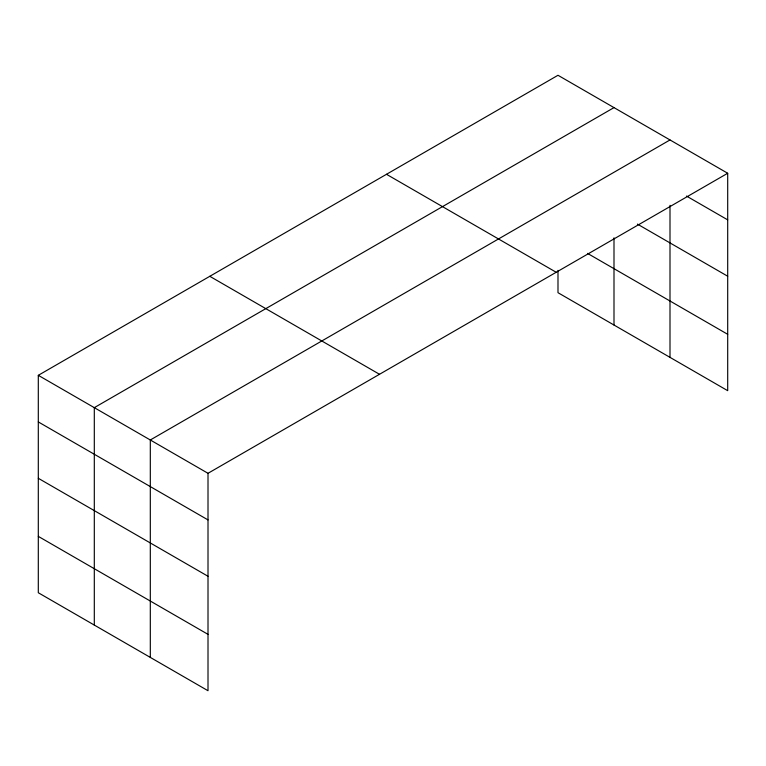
<?xml version="1.0" encoding="UTF-8"?>
<svg xmlns="http://www.w3.org/2000/svg" width="766" height="766" viewBox="0 0 766 766"><rect width="100%" height="100%" fill="white"/><g stroke="black" fill="none" stroke-linecap="round" stroke-linejoin="round"><path stroke-width="1.15" d="M670.001 205.336L670.001 357.368M38.3 375.321L208.007 473.302L208.007 690.721L38.3 592.74L38.3 375.321L557.993 75.279L727.7 173.26L727.7 390.679L557.993 292.698L557.993 270.388M613.997 107.613L94.304 407.656L94.304 625.075M670.001 139.948L150.308 439.981L150.308 657.41M208.007 473.302L727.7 173.26M686.489 196.067L727.7 219.861M637.417 224.103L727.7 276.229M587.522 253.383L727.7 334.311M386.495 174.294L556.202 272.275M209.798 276.306L379.505 374.287M38.3 421.922L208.007 519.903M38.3 478.29L208.007 576.271M38.3 536.372L208.007 634.353M613.997 237.843L613.997 325.033"/></g></svg>
